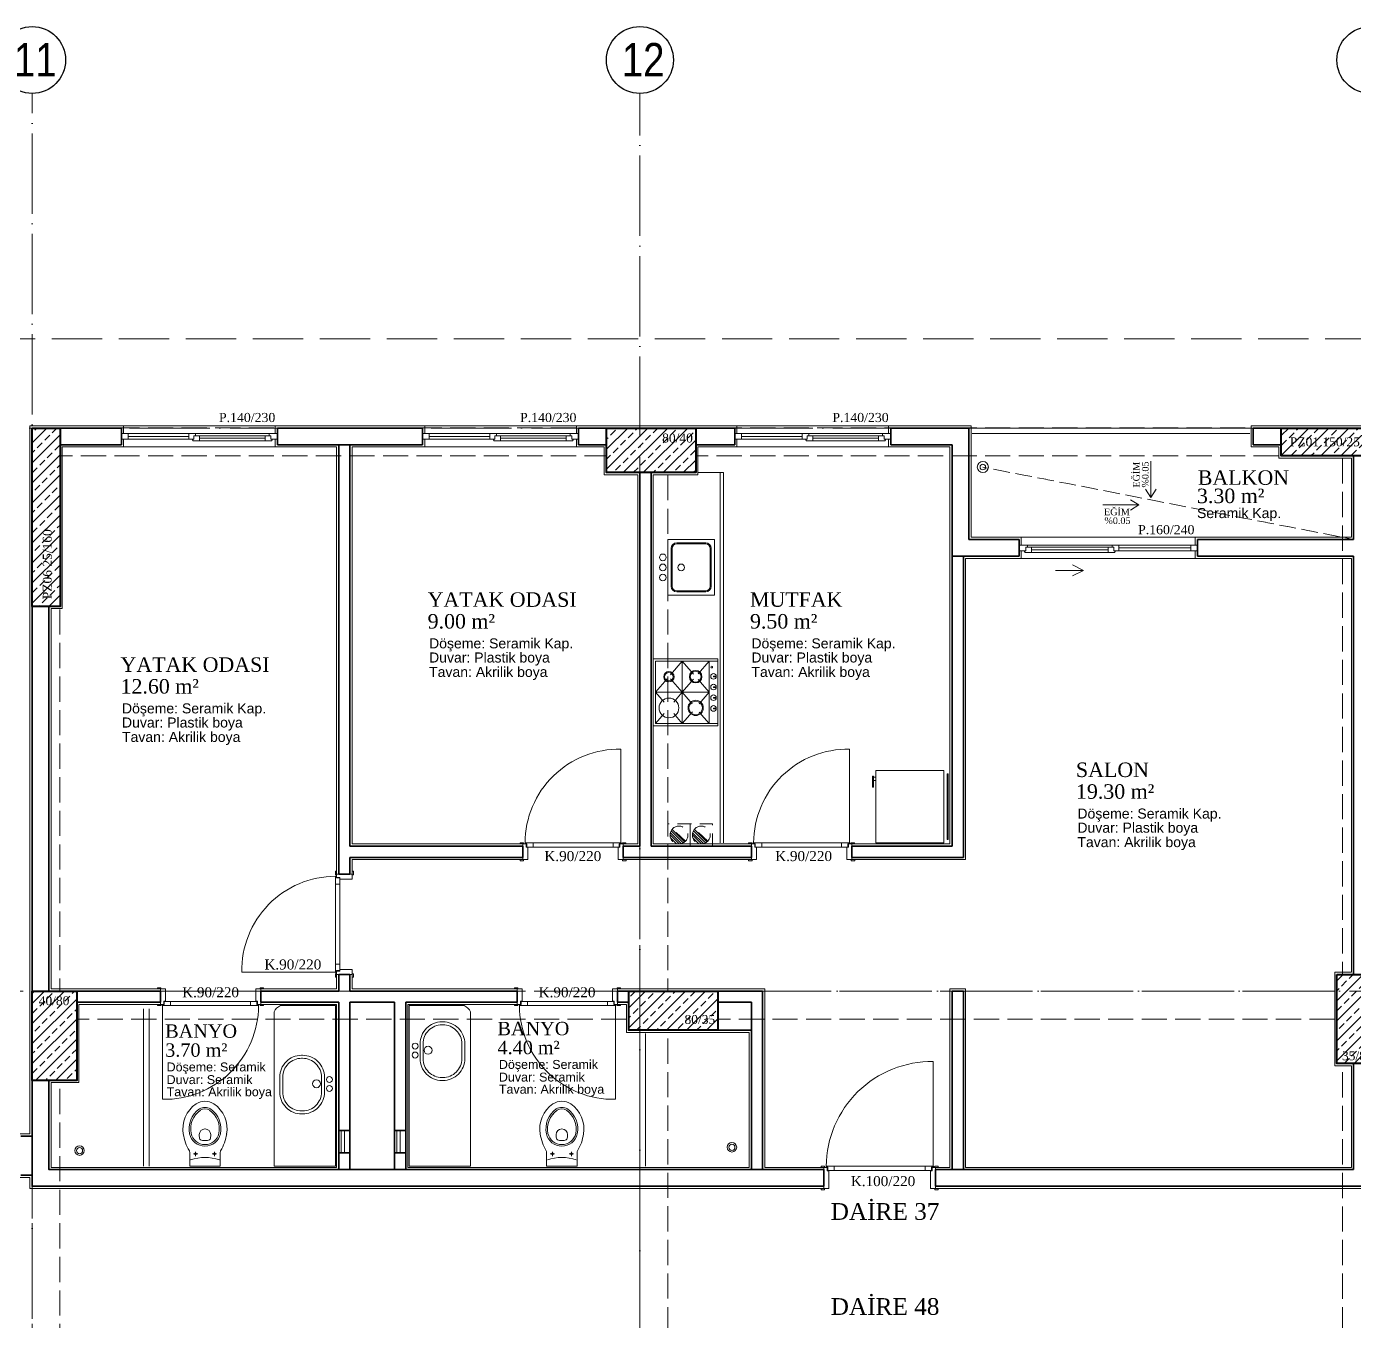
# Model space of a CAD drawing. Header units: millimetres. Extents: x 11587 to 81192, y -36083 to -25300.
# Drawn here: x 44696 to 45887, y -34581 to -33420 of the extents above; entities that cross this region are included whole.
import ezdxf

# ---------------------------------------------------------------- set-up
doc = ezdxf.new("R2010")
doc.units = ezdxf.units.MM
doc.linetypes.add('AKS', pattern=[30, 24, -3, 0, -3])
doc.linetypes.add('IZDUSUM1', pattern=[20, 7.5, -5, 7.5, 0])
for name, color, linetype, lineweight in [('rtm-aks balon', 20, 'Continuous', 25), ('rtm-aks balon yazı', 7, 'Continuous', 20), ('rtm-aks yeni', 7, 'AKS', 20), ('rtm-cam', 141, 'Continuous', 9), ('rtm-duv tugla', 22, 'Continuous', 35), ('rtm-izdusum-üst ince', 8, 'IZDUSUM1', 5), ('rtm-kapı-ahsap', 35, 'Continuous', 13), ('rtm-mhl-yazı-adı', 150, 'Continuous', 30), ('rtm-mhl-yazı-m2', 7, 'Continuous', 20), ('rtm-mhl-yazı-malzeme', 253, 'Continuous', 13), ('rtm-pen-ahsap', 35, 'Continuous', 13), ('rtm-plan katmanı-05', 205, 'Continuous', 20), ('rtm-plan katmanı-07', 135, 'Continuous', 9), ('rtm-sembol ok', 7, 'Continuous', 20), ('rtm-sıva', 252, 'Continuous', 15), ('rtm-tarama-betonarme', 51, 'Continuous', 15), ('rtm-tas_betonarme', 50, 'Continuous', 40), ('rtm-tefris vitrifiye', 9, 'Continuous', 9)]:
    doc.layers.add(name, color=color, linetype=linetype, lineweight=lineweight)
doc.styles.add('AKSYAZI', font='ARIALN.TTF')
doc.styles.add('ARIAL', font='times.ttf')
doc.styles.get("Standard").update_dxf_attribs({"font": 'arial.ttf'})
doc.styles.add('VAZ-OLCU', font='times.ttf', dxfattribs={"height": 60})
pattern_1 = [(45, (19145.655, 20162.28), (-8.980256, 8.980256), []), (45, (19154.636, 20162.28), (-8.980256, 8.980256), [6.35, -3.175])]

# ---------------------------------------------------------------- blocks, each defined once
blk = doc.blocks.new('ABLOKKİRİŞ2')
at = {"layer": 'rtm-izdusum-üst ince', "ltscale": 1.5}
for points in [[(25580.5, -53942.4), (26070.5, -53942.4)], [(26150.5, -53942.4), (26675.5, -53942.4)], [(25580.5, -53967.4), (26070.5, -53967.4)], [(26150.5, -53967.4), (26675.5, -53967.4)], [(26730.5, -54432.4), (26730.5, -53967.4)], [(26100.5, -54447.4), (26100.5, -53982.4)], [(26125.5, -54447.4), (26125.5, -53982.4)], [(25555.5, -54447.4), (25555.5, -54102.4)], [(25580.5, -54447.4), (25580.5, -54102.4)], [(25595.5, -54447.4), (26090.5, -54447.4)], [(26170.5, -54447.4), (26725.5, -54447.4)], [(25595.5, -54472.4), (26090.5, -54472.4)], [(26170.5, -54472.4), (26725.5, -54472.4)], [(26100.5, -54892.4), (26100.5, -54482.4)], [(26125.5, -54892.4), (26125.5, -54482.4)], [(26730.5, -54862.4), (26730.5, -54512.4)], [(25555.5, -54847.4), (25555.5, -54527.4)], [(25580.5, -54847.4), (25580.5, -54527.4)]]:
    blk.add_lwpolyline(points, dxfattribs=at)
blk = doc.blocks.new('rty')
at = {"layer": 'rtm-kapı-ahsap'}
for p, q in [((-58244.9, -62700.3), (-58243.8, -62700.3)), ((-58244.9, -62703.4), (-58244.9, -62700.3)), ((-58243.8, -62700.3), (-58243.8, -62703.4)), ((-58229.8, -62700.4), (-58229.8, -62703.4)), ((-58228.8, -62700.4), (-58229.8, -62700.4)), ((-58228.8, -62703.4), (-58228.8, -62700.4)), ((-58243.8, -62703.4), (-58244.9, -62703.4)), ((-58243.8, -62707.4), (-58243.8, -62702.9)), ((-58229.8, -62702.9), (-58243.8, -62702.9)), ((-58232.8, -62707.4), (-58243.8, -62707.4)), ((-58232.8, -62705.9), (-58232.8, -62707.4)), ((-58229.8, -62705.9), (-58232.8, -62705.9)), ((-58232.6, -62706.4), (-58232.6, -62789.4)), ((-58232.6, -62706.4), (-58229.7, -62706.4)), ((-58228.8, -62712), (-58232.6, -62712)), ((-58229.8, -62702.9), (-58229.8, -62705.9)), ((-58229.8, -62703.4), (-58228.8, -62703.4)), ((-58229.8, -62704.9), (-58228.8, -62704.9)), ((-58229.7, -62706.4), (-58229.7, -62704.9)), ((-58228.8, -62790.9), (-58228.8, -62704.9)), ((-58144.8, -62704.9), (-58228.8, -62704.9)), ((-58228.8, -62783.7), (-58232.6, -62783.7)), ((-58243.8, -62792.3), (-58244.9, -62792.3)), ((-58244.9, -62792.3), (-58244.9, -62795.4)), ((-58244.9, -62795.4), (-58243.8, -62795.4)), ((-58243.8, -62788.4), (-58243.8, -62792.9)), ((-58232.8, -62788.4), (-58243.8, -62788.4)), ((-58243.8, -62795.4), (-58243.8, -62792.3)), ((-58229.8, -62792.9), (-58243.8, -62792.9)), ((-58232.8, -62789.9), (-58232.8, -62788.4)), ((-58229.8, -62789.9), (-58232.8, -62789.9)), ((-58232.6, -62789.4), (-58229.7, -62789.4)), ((-58229.8, -62792.9), (-58229.8, -62789.9)), ((-58229.8, -62790.9), (-58228.8, -62790.9)), ((-58229.8, -62795.4), (-58229.8, -62792.3)), ((-58229.8, -62792.3), (-58228.8, -62792.3)), ((-58228.8, -62795.4), (-58229.8, -62795.4)), ((-58229.7, -62789.4), (-58229.7, -62790.9)), ((-58228.8, -62792.3), (-58228.8, -62795.4))]:
    blk.add_line(p, q, dxfattribs=at)
at = {"layer": 'rtm-kapı-ahsap', "const_width": 0.392}
blk.add_lwpolyline([(-58229.2, -62703.9, 1), (-58229.2, -62704.5, 1)], format="xyb", close=True, dxfattribs=at)
at = {"layer": 'rtm-kapı-ahsap'}
blk.add_arc((-58229.1, -62706.6), 84.3, 270.2011, 1.1472, dxfattribs=at)
blk = doc.blocks.new('K-100')
at = {"layer": 'rtm-kapı-ahsap'}
for p, q in [((-34308.1, -13702.2), (-34307, -13702.2)), ((-34308.1, -13705.4), (-34308.1, -13702.2)), ((-34307, -13702.2), (-34307, -13705.4)), ((-34307, -13709.3), (-34307, -13704.8)), ((-34288, -13704.8), (-34307, -13704.8)), ((-34288, -13702.3), (-34288, -13705.4)), ((-34287, -13702.3), (-34288, -13702.3)), ((-34288, -13704.8), (-34288, -13707.8)), ((-34287, -13705.4), (-34287, -13702.3)), ((-34307, -13705.4), (-34308.1, -13705.4)), ((-34291, -13709.3), (-34307, -13709.3)), ((-34288, -13707.8), (-34291, -13707.8)), ((-34291, -13707.8), (-34291, -13709.3)), ((-34290.8, -13801.3), (-34290.8, -13708.3)), ((-34290.8, -13708.3), (-34287.9, -13708.3)), ((-34287, -13713.9), (-34290.8, -13713.9)), ((-34288, -13705.4), (-34287, -13705.4)), ((-34288, -13706.8), (-34287, -13706.8)), ((-34287.9, -13708.3), (-34287.9, -13706.8)), ((-34287, -13706.8), (-34287, -13802.8)), ((-34287, -13795.6), (-34290.8, -13795.6)), ((-34307, -13804.2), (-34308.1, -13804.2)), ((-34308.1, -13804.2), (-34308.1, -13807.3)), ((-34308.1, -13807.3), (-34307, -13807.3)), ((-34307, -13800.3), (-34307, -13804.8)), ((-34291, -13800.3), (-34307, -13800.3)), ((-34307, -13807.3), (-34307, -13804.2)), ((-34288, -13804.8), (-34307, -13804.8)), ((-34291, -13801.8), (-34291, -13800.3)), ((-34288, -13801.8), (-34291, -13801.8)), ((-34290.8, -13801.3), (-34287.9, -13801.3)), ((-34288, -13804.8), (-34288, -13801.8)), ((-34288, -13802.8), (-34287, -13802.8)), ((-34288, -13807.3), (-34288, -13804.2)), ((-34288, -13804.2), (-34287, -13804.2)), ((-34287, -13807.3), (-34288, -13807.3)), ((-34287.9, -13801.3), (-34287.9, -13802.8)), ((-34193, -13802.8), (-34287, -13802.8)), ((-34287, -13804.2), (-34287, -13807.3))]:
    blk.add_line(p, q, dxfattribs=at)
at = {"layer": 'rtm-kapı-ahsap', "const_width": 0.392}
blk.add_lwpolyline([(-34287.4, -13803.7, -1), (-34287.4, -13803.1, -1)], format="xyb", close=True, dxfattribs=at)
at = {"layer": 'rtm-kapı-ahsap'}
blk.add_arc((-34287.9, -13801.7), 94.9, 359.3332, 89.4605, dxfattribs=at)

msp = doc.modelspace()

# ---------------------------------------------------------------- hatches: boundary and pattern name
at = {"layer": 'rtm-izdusum-üst ince', "ltscale": 1.5}
h = msp.add_hatch(dxfattribs=at)
h.set_pattern_fill('ANSI31', color=256, scale=0.5, angle=270, style=0)
h.set_pattern_definition([(315, (45271.192, -33700.7417), (1.122532, 1.122532), [])])
edge = h.paths.add_edge_path()
edge.add_arc((45281.19, -34145.13), 8, 137.23741, 317.23741, ccw=False)
edge.add_line((45275.32, -34139.7), (45287.07, -34150.57))
h = msp.add_hatch(dxfattribs=at)
h.set_pattern_fill('ANSI31', color=256, scale=0.5, angle=270, style=0)
h.set_pattern_definition([(315, (45291.192, -33700.7417), (1.122532, 1.122532), [])])
edge = h.paths.add_edge_path()
edge.add_arc((45301.19, -34145.13), 8, 137.23741, 317.23741, ccw=False)
edge.add_line((45295.32, -34139.7), (45307.07, -34150.57))
at = {"layer": 'rtm-tarama-betonarme'}
h = msp.add_hatch(dxfattribs=at)
h.set_pattern_fill('ANSI33', color=256, scale=2, style=0)
h.set_pattern_definition(pattern_1)
h.paths.add_polyline_path([(44701.19, -33940.13), (44701.19, -33780.13), (44726.19, -33780.13), (44726.19, -33940.13)])
h = msp.add_hatch(dxfattribs=at)
h.set_pattern_fill('ANSI33', color=256, scale=2, style=0)
h.set_pattern_definition(pattern_1)
h.paths.add_polyline_path([(45296.19, -33780.13), (45296.19, -33820.13), (45216.19, -33820.13), (45216.19, -33780.13)])
h = msp.add_hatch(dxfattribs=at)
h.set_pattern_fill('ANSI33', color=256, scale=2, style=0)
h.set_pattern_definition(pattern_1)
h.paths.add_polyline_path([(45821.19, -33780.13), (45971.19, -33780.13), (45971.19, -33805.13), (45821.19, -33805.13)])
h = msp.add_hatch(dxfattribs=at)
h.set_pattern_fill('ANSI33', color=256, scale=2, style=0)
h.set_pattern_definition(pattern_1)
h.paths.add_polyline_path([(45906.19, -34270.13), (45906.19, -34350.13), (45871.19, -34350.13), (45871.19, -34270.13)])
h = msp.add_hatch(dxfattribs=at)
h.set_pattern_fill('ANSI33', color=256, scale=2, style=0)
h.set_pattern_definition(pattern_1)
h.paths.add_polyline_path([(44701.19, -34285.13), (44741.19, -34285.13), (44741.19, -34365.13), (44701.19, -34365.13)])
h = msp.add_hatch(dxfattribs=at)
h.set_pattern_fill('ANSI33', color=256, scale=2, style=0)
h.set_pattern_definition(pattern_1)
h.paths.add_polyline_path([(45316.19, -34285.13), (45316.19, -34320.13), (45236.19, -34320.13), (45236.19, -34285.13)])

# ---------------------------------------------------------------- linework, layer by layer
at = {"layer": 'rtm-aks balon'}
for centre in [(44701.19, -33450.13), (45246.19, -33450.13), (45901.19, -33450.13)]:
    msp.add_circle(centre, 30, dxfattribs=at)
at = {"layer": 'rtm-aks yeni', "ltscale": 3}
for p, q in [((44701.19, -35570.13), (44701.19, -33480.13)), ((45246.19, -35680.13), (45246.19, -33480.13)), ((42626.19, -33780.13), (50991.19, -33780.13)), ((44621.19, -34285.13), (48996.19, -34285.13))]:
    msp.add_line(p, q, dxfattribs=at)
at = {"layer": 'rtm-cam'}
for p, q in [((44841.69, -33787.63), (44787.19, -33787.63)), ((44910.19, -33789.38), (44851.19, -33789.38)), ((45111.69, -33787.63), (45057.19, -33787.63)), ((45180.19, -33789.38), (45121.19, -33789.38)), ((45391.69, -33787.63), (45337.19, -33787.63)), ((45460.19, -33789.38), (45401.19, -33789.38)), ((45597.19, -33889.38), (45666.19, -33889.38)), ((45675.69, -33887.63), (45740.19, -33887.63))]:
    msp.add_line(p, q, dxfattribs=at)
at = {"layer": 'rtm-duv tugla'}
for points in [[(44781.19, -33780.13), (44726.19, -33780.13)], [(44781.19, -33795.13), (44781.19, -33780.13)], [(45051.19, -33780.13), (44921.19, -33780.13)], [(44921.19, -33795.13), (44921.19, -33780.13)], [(45051.19, -33795.13), (45051.19, -33780.13)], [(45216.19, -33780.13), (45191.19, -33780.13)], [(45191.19, -33795.13), (45191.19, -33780.13)], [(45331.19, -33780.13), (45296.19, -33780.13)], [(45331.19, -33795.13), (45331.19, -33780.13)], [(45471.19, -33795.13), (45471.19, -33780.13)], [(45541.19, -33780.13), (45471.19, -33780.13)], [(45541.19, -33880.13), (45541.19, -33780.13)], [(45821.19, -33780.13), (45796.19, -33780.13)], [(45796.19, -33780.13), (45796.19, -33795.13)], [(44781.19, -33795.13), (44726.19, -33795.13)], [(45051.19, -33795.13), (44921.19, -33795.13)], [(44976.19, -34180.13), (44976.19, -33795.13)], [(44986.19, -34155.13), (44986.19, -33795.13)], [(45216.19, -33795.13), (45191.19, -33795.13)], [(45331.19, -33795.13), (45296.19, -33795.13)], [(45526.19, -33795.13), (45471.19, -33795.13)], [(45526.19, -33895.13), (45526.19, -33795.13)], [(45821.19, -33795.13), (45796.19, -33795.13)], [(45886.19, -33805.13), (45886.19, -33880.13)], [(45246.19, -34155.13), (45246.19, -33820.13)], [(45256.19, -34155.13), (45256.19, -33820.13)], [(45586.19, -33880.13), (45541.19, -33880.13)], [(45586.19, -33880.13), (45586.19, -33895.13)], [(45886.19, -33880.13), (45746.19, -33880.13)], [(45746.19, -33880.13), (45746.19, -33895.13)], [(45526.19, -33895.13), (45526.19, -34155.13)], [(45586.19, -33895.13), (45526.19, -33895.13)], [(45536.19, -33895.13), (45536.19, -34165.13)], [(45886.19, -33895.13), (45746.19, -33895.13)], [(45886.19, -33895.13), (45886.19, -34270.13)], [(44701.19, -33940.13), (44701.19, -34285.13)], [(44716.19, -33940.13), (44716.19, -34285.13)], [(44986.19, -34155.13), (45141.19, -34155.13)], [(45141.19, -34165.13), (45141.19, -34155.13)], [(45231.19, -34155.13), (45246.19, -34155.13)], [(45231.19, -34165.13), (45231.19, -34155.13)], [(45256.19, -34155.13), (45346.19, -34155.13)], [(45346.19, -34165.13), (45346.19, -34155.13)], [(45436.19, -34155.13), (45526.19, -34155.13)], [(45436.19, -34165.13), (45436.19, -34155.13)], [(44986.19, -34180.13), (44986.19, -34165.13)], [(44986.19, -34165.13), (45141.19, -34165.13)], [(45231.19, -34165.13), (45346.19, -34165.13)], [(45436.19, -34165.13), (45536.19, -34165.13)], [(44986.19, -34180.13), (44976.19, -34180.13)], [(44976.19, -34285.13), (44976.19, -34270.13)], [(44986.19, -34270.13), (44976.19, -34270.13)], [(44986.19, -34285.13), (44986.19, -34270.13)], [(44741.19, -34285.13), (44816.19, -34285.13)], [(44816.19, -34285.13), (44816.19, -34295.13)], [(44906.19, -34285.13), (44976.19, -34285.13)], [(44906.19, -34285.13), (44906.19, -34295.13)], [(44986.19, -34285.13), (45136.19, -34285.13)], [(45136.19, -34285.13), (45136.19, -34295.13)], [(45226.19, -34285.13), (45236.19, -34285.13)], [(45226.19, -34285.13), (45226.19, -34295.13)], [(45316.19, -34285.13), (45356.19, -34285.13)], [(45356.19, -34285.13), (45356.19, -34445.13)], [(45536.19, -34445.13), (45536.19, -34285.13), (45526.19, -34285.13), (45526.19, -34445.13)], [(44741.19, -34295.13), (44816.19, -34295.13)], [(44906.19, -34295.13), (44976.19, -34295.13)], [(44976.19, -34445.13), (44976.19, -34295.13)], [(44986.19, -34445.13), (44986.19, -34295.13)], [(44986.19, -34295.13), (45026.19, -34295.13)], [(45026.19, -34445.13), (45026.19, -34295.13)], [(45036.19, -34445.13), (45036.19, -34295.13)], [(45036.19, -34295.13), (45136.19, -34295.13)], [(45226.19, -34295.13), (45236.19, -34295.13)], [(45316.19, -34295.13), (45346.19, -34295.13)], [(45346.19, -34295.13), (45346.19, -34445.13)], [(45316.19, -34320.13), (45346.19, -34320.13)], [(45886.19, -34350.13), (45886.19, -34445.13)], [(45411.19, -34460.13), (44701.19, -34460.13), (44701.19, -34365.13)], [(44716.19, -34365.13), (44716.19, -34445.13), (45411.19, -34445.13)], [(44986.19, -34410.13), (44976.19, -34410.13)], [(45036.19, -34410.13), (45026.19, -34410.13)], [(44691.19, -34415.13), (44701.19, -34415.13)], [(44986.19, -34430.13), (44976.19, -34430.13)], [(45036.19, -34430.13), (45026.19, -34430.13)], [(45411.19, -34445.13), (45411.19, -34460.13)], [(45511.19, -34445.13), (45511.19, -34460.13)], [(45511.19, -34445.13), (45886.19, -34445.13)], [(44691.19, -34450.13), (44701.19, -34450.13)], [(46276.19, -34460.13), (45511.19, -34460.13)]]:
    msp.add_lwpolyline(points, dxfattribs=at)
at = {"layer": 'rtm-izdusum-üst ince', "ltscale": 3}
msp.add_lwpolyline([(44416.19, -34335.13), (44621.19, -34335.13), (44621.19, -33700.13), (48996.19, -33700.13), (48996.19, -34335.13), (49201.19, -34335.13)], dxfattribs=at)
at = {"layer": 'rtm-izdusum-üst ince'}
msp.add_lwpolyline([(45886.19, -33880.13), (45553.69, -33815.13)], dxfattribs=at)
at = {"layer": 'rtm-izdusum-üst ince', "ltscale": 1.5}
for points in [[(45271.19, -34155.13), (45291.19, -34155.13), (45291.19, -34135.13), (45271.19, -34135.13), (45271.19, -34155.13)], [(45291.19, -34155.13), (45311.19, -34155.13), (45311.19, -34135.13), (45291.19, -34135.13), (45291.19, -34155.13)], [(45287.07, -34150.57), (45275.32, -34139.7)], [(45307.07, -34150.57), (45295.32, -34139.7)]]:
    msp.add_lwpolyline(points, dxfattribs=at)
for centre in [(45281.19, -34145.13), (45301.19, -34145.13)]:
    msp.add_circle(centre, 8, dxfattribs=at)
at = {"layer": 'rtm-kapı-ahsap'}
for points in [[(44978.19, -34430.13), (44978.19, -34410.13)], [(44981.19, -34430.13), (44981.19, -34410.13)], [(45028.19, -34430.13), (45028.19, -34410.13)], [(45031.19, -34430.13), (45031.19, -34410.13)]]:
    msp.add_lwpolyline(points, dxfattribs=at)
at = {"layer": 'rtm-pen-ahsap'}
for p, q in [((44840.19, -33785.13), (44781.19, -33785.13)), ((44781.19, -33790.13), (44787.19, -33790.13)), ((44792.19, -33790.13), (44786.56, -33790.13)), ((44787.19, -33785.13), (44787.19, -33790.13)), ((44792.19, -33790.13), (44841.69, -33790.13)), ((44840.19, -33785.13), (44847.69, -33785.13)), ((44841.69, -33785.13), (44841.69, -33790.13)), ((44846.19, -33790.13), (44841.69, -33790.13)), ((44845.56, -33791.63), (44851.19, -33791.63)), ((44846.19, -33787.13), (44851.19, -33787.13)), ((44846.19, -33787.13), (44846.19, -33790.13)), ((44847.69, -33787.13), (44847.69, -33785.13)), ((44851.19, -33787.13), (44910.19, -33787.13)), ((44851.19, -33787.13), (44851.19, -33791.63)), ((44851.19, -33791.63), (44910.19, -33791.63)), ((44915.19, -33787.13), (44910.19, -33787.13)), ((44910.19, -33787.13), (44910.19, -33791.63)), ((44915.83, -33791.63), (44910.19, -33791.63)), ((44913.69, -33785.13), (44913.69, -33787.13)), ((44913.69, -33785.13), (44921.19, -33785.13)), ((44915.19, -33787.13), (44915.19, -33790.13)), ((44921.19, -33790.13), (44915.19, -33790.13)), ((45110.19, -33785.13), (45051.19, -33785.13)), ((45051.19, -33790.13), (45057.19, -33790.13)), ((45062.19, -33790.13), (45056.56, -33790.13)), ((45057.19, -33785.13), (45057.19, -33790.13)), ((45062.19, -33790.13), (45111.69, -33790.13)), ((45110.19, -33785.13), (45117.69, -33785.13)), ((45111.69, -33785.13), (45111.69, -33790.13)), ((45116.19, -33790.13), (45111.69, -33790.13)), ((45115.56, -33791.63), (45121.19, -33791.63)), ((45116.19, -33787.13), (45121.19, -33787.13)), ((45116.19, -33787.13), (45116.19, -33790.13)), ((45117.69, -33787.13), (45117.69, -33785.13)), ((45121.19, -33787.13), (45180.19, -33787.13)), ((45121.19, -33787.13), (45121.19, -33791.63)), ((45121.19, -33791.63), (45180.19, -33791.63)), ((45185.19, -33787.13), (45180.19, -33787.13)), ((45180.19, -33787.13), (45180.19, -33791.63)), ((45185.83, -33791.63), (45180.19, -33791.63)), ((45183.69, -33785.13), (45183.69, -33787.13)), ((45183.69, -33785.13), (45191.19, -33785.13)), ((45185.19, -33787.13), (45185.19, -33790.13)), ((45191.19, -33790.13), (45185.19, -33790.13)), ((45390.19, -33785.13), (45331.19, -33785.13)), ((45331.19, -33790.13), (45337.19, -33790.13)), ((45342.19, -33790.13), (45336.56, -33790.13)), ((45337.19, -33785.13), (45337.19, -33790.13)), ((45342.19, -33790.13), (45391.69, -33790.13)), ((45390.19, -33785.13), (45397.69, -33785.13)), ((45391.69, -33785.13), (45391.69, -33790.13)), ((45396.19, -33790.13), (45391.69, -33790.13)), ((45395.56, -33791.63), (45401.19, -33791.63)), ((45396.19, -33787.13), (45401.19, -33787.13)), ((45396.19, -33787.13), (45396.19, -33790.13)), ((45397.69, -33787.13), (45397.69, -33785.13)), ((45401.19, -33787.13), (45460.19, -33787.13)), ((45401.19, -33787.13), (45401.19, -33791.63)), ((45401.19, -33791.63), (45460.19, -33791.63)), ((45465.19, -33787.13), (45460.19, -33787.13)), ((45460.19, -33787.13), (45460.19, -33791.63)), ((45465.83, -33791.63), (45460.19, -33791.63)), ((45463.69, -33785.13), (45463.69, -33787.13)), ((45463.69, -33785.13), (45471.19, -33785.13)), ((45465.19, -33787.13), (45465.19, -33790.13)), ((45471.19, -33790.13), (45465.19, -33790.13)), ((45593.69, -33885.13), (45586.19, -33885.13)), ((45592.19, -33887.13), (45597.19, -33887.13)), ((45592.19, -33887.13), (45592.19, -33890.13)), ((45593.69, -33885.13), (45593.69, -33887.13)), ((45666.19, -33887.13), (45597.19, -33887.13)), ((45597.19, -33887.13), (45597.19, -33891.63)), ((45671.19, -33887.13), (45666.19, -33887.13)), ((45666.19, -33887.13), (45666.19, -33891.63)), ((45677.19, -33885.13), (45669.69, -33885.13)), ((45669.69, -33887.13), (45669.69, -33885.13)), ((45671.19, -33887.13), (45671.19, -33890.13)), ((45675.69, -33885.13), (45675.69, -33890.13)), ((45677.19, -33885.13), (45746.19, -33885.13)), ((45740.19, -33885.13), (45740.19, -33890.13)), ((45586.19, -33890.13), (45592.19, -33890.13)), ((45591.56, -33891.63), (45597.19, -33891.63)), ((45666.19, -33891.63), (45597.19, -33891.63)), ((45671.83, -33891.63), (45666.19, -33891.63)), ((45671.19, -33890.13), (45675.69, -33890.13)), ((45735.19, -33890.13), (45675.69, -33890.13)), ((45735.19, -33890.13), (45740.83, -33890.13)), ((45746.19, -33890.13), (45740.19, -33890.13))]:
    msp.add_line(p, q, dxfattribs=at)
for points in [[(44845.56, -33791.63), (44844.69, -33790.13)], [(44915.83, -33791.63), (44916.69, -33790.13)], [(45115.56, -33791.63), (45114.69, -33790.13)], [(45185.83, -33791.63), (45186.69, -33790.13)], [(45395.56, -33791.63), (45394.69, -33790.13)], [(45465.83, -33791.63), (45466.69, -33790.13)], [(45591.56, -33891.63), (45590.69, -33890.13)], [(45671.83, -33891.63), (45672.69, -33890.13)]]:
    msp.add_lwpolyline(points, dxfattribs=at)
at = {"layer": 'rtm-plan katmanı-05', "ltscale": 0.6}
for points in [[(44783.19, -33778.13), (44919.19, -33778.13)], [(45053.19, -33778.13), (45189.19, -33778.13)], [(45333.19, -33778.13), (45469.19, -33778.13)], [(44783.19, -33797.13), (44919.19, -33797.13)], [(45053.19, -33797.13), (45189.19, -33797.13)], [(45333.19, -33797.13), (45469.19, -33797.13)], [(45744.19, -33878.13), (45588.19, -33878.13)], [(45744.19, -33897.13), (45588.19, -33897.13)]]:
    msp.add_lwpolyline(points, dxfattribs=at)
at = {"layer": 'rtm-plan katmanı-05'}
for points in [[(45793.19, -33780.13), (45544.19, -33780.13)], [(45793.19, -33785.13), (45544.19, -33785.13)]]:
    msp.add_lwpolyline(points, dxfattribs=at)
for radius in [5, 2.5]:
    msp.add_circle((45553.69, -33815.13), radius, dxfattribs=at)
at = {"layer": 'rtm-plan katmanı-07'}
for points in [[(44847.69, -33785.13), (44913.69, -33785.13)], [(45117.69, -33785.13), (45183.69, -33785.13)], [(45397.69, -33785.13), (45463.69, -33785.13)], [(45669.69, -33885.13), (45593.69, -33885.13)]]:
    msp.add_lwpolyline(points, dxfattribs=at)
at = {"layer": 'rtm-sembol ok'}
for points in [[(45704.32, -33809.99), (45704.32, -33842.32)], [(45704.32, -33842.32), (45699.65, -33834.91)], [(45704.32, -33842.32), (45708.99, -33834.91)], [(45661.3, -33849.11), (45693.63, -33849.11)], [(45693.63, -33849.11), (45686.23, -33844.44)], [(45693.63, -33849.11), (45686.23, -33853.78)], [(45618.94, -33907.82), (45643.94, -33907.82)], [(45643.94, -33907.82), (45633.94, -33902.82)], [(45643.94, -33907.82), (45633.94, -33912.82)]]:
    msp.add_lwpolyline(points, dxfattribs=at)
at = {"layer": 'rtm-sıva'}
for points in [[(44589.19, -34420.13), (44589.19, -34413.13), (44699.19, -34413.13), (44699.19, -33778.13), (44783.19, -33778.13), (44783.19, -33785.13)], [(45053.19, -33785.13), (45053.19, -33778.13), (44919.19, -33778.13), (44919.19, -33785.13)], [(45189.19, -33785.13), (45189.19, -33778.13), (45333.19, -33778.13), (45333.19, -33785.13)], [(45588.19, -33885.13), (45588.19, -33878.13), (45543.19, -33878.13), (45543.19, -33778.13), (45469.19, -33778.13), (45469.19, -33785.13)], [(45744.19, -33885.13), (45744.19, -33878.13), (45884.19, -33878.13), (45884.19, -33807.13), (45819.19, -33807.13), (45819.19, -33797.13), (45794.19, -33797.13), (45794.19, -33778.13), (45998.19, -33778.13), (45998.19, -33797.13), (45973.19, -33797.13), (45973.19, -33807.13), (45903.19, -33807.13), (45903.19, -33878.13), (46043.19, -33878.13), (46043.19, -33885.13)], [(44816.19, -34283.13), (44718.19, -34283.13), (44718.19, -33942.13), (44728.19, -33942.13), (44728.19, -33797.13), (44783.19, -33797.13), (44783.19, -33790.13)], [(44919.19, -33790.13), (44919.19, -33797.13), (44974.19, -33797.13), (44974.19, -34180.13)], [(45141.19, -34153.13), (44988.19, -34153.13), (44988.19, -33797.13), (45053.19, -33797.13), (45053.19, -33790.13)], [(45189.19, -33790.13), (45189.19, -33797.13), (45214.19, -33797.13), (45214.19, -33822.13), (45244.19, -33822.13), (45244.19, -34153.13), (45231.19, -34153.13)], [(45333.19, -33790.13), (45333.19, -33797.13), (45298.19, -33797.13), (45298.19, -33822.13), (45258.19, -33822.13), (45258.19, -34153.13), (45346.19, -34153.13)], [(45436.19, -34153.13), (45524.19, -34153.13), (45524.19, -33797.13), (45469.19, -33797.13), (45469.19, -33790.13)], [(45436.19, -34167.13), (45538.19, -34167.13), (45538.19, -33897.13), (45588.19, -33897.13), (45588.19, -33890.13)], [(45511.19, -34443.13), (45524.19, -34443.13), (45524.19, -34283.13), (45538.19, -34283.13), (45538.19, -34443.13), (45884.19, -34443.13), (45884.19, -34352.13), (45869.19, -34352.13), (45869.19, -34268.13), (45884.19, -34268.13), (45884.19, -33897.13), (45744.19, -33897.13), (45744.19, -33890.13)], [(44988.19, -34180.13), (44988.19, -34167.13), (45141.19, -34167.13)], [(45231.19, -34167.13), (45346.19, -34167.13)], [(44906.19, -34283.13), (44974.19, -34283.13), (44974.19, -34270.13)], [(44988.19, -34270.13), (44988.19, -34283.13), (45136.19, -34283.13)], [(45226.19, -34283.13), (45358.19, -34283.13), (45358.19, -34443.13), (45411.19, -34443.13)], [(44816.19, -34297.13), (44743.19, -34297.13), (44743.19, -34367.13), (44718.19, -34367.13), (44718.19, -34443.13), (44974.19, -34443.13), (44974.19, -34297.13), (44906.19, -34297.13)], [(45136.19, -34297.13), (45038.19, -34297.13), (45038.19, -34443.13), (45344.19, -34443.13), (45344.19, -34322.13), (45234.19, -34322.13), (45234.19, -34297.13), (45226.19, -34297.13)], [(45411.19, -34462.13), (44699.19, -34462.13), (44699.19, -34452.13), (44619.19, -34452.13), (44619.19, -34432.13), (44589.19, -34432.13), (44589.19, -34425.13)], [(46276.19, -34462.13), (45511.19, -34462.13)]]:
    msp.add_lwpolyline(points, dxfattribs=at)
at = {"layer": 'rtm-tas_betonarme'}
for points in [[(44701.19, -33780.13), (44726.19, -33780.13), (44726.19, -33940.13), (44701.19, -33940.13)], [(45216.19, -33780.13), (45296.19, -33780.13), (45296.19, -33820.13), (45216.19, -33820.13)], [(45821.19, -33780.13), (45971.19, -33780.13), (45971.19, -33805.13), (45821.19, -33805.13)], [(45871.19, -34270.13), (45906.19, -34270.13), (45906.19, -34350.13), (45871.19, -34350.13)], [(44701.19, -34285.13), (44741.19, -34285.13), (44741.19, -34365.13), (44701.19, -34365.13)], [(45236.19, -34285.13), (45316.19, -34285.13), (45316.19, -34320.13), (45236.19, -34320.13)]]:
    msp.add_lwpolyline(points, close=True, dxfattribs=at)
at = {"layer": 'rtm-tefris vitrifiye'}
for p, q in [((45321.19, -33820.13), (45321.19, -34152.13)), ((45313.19, -33880.13), (45271.19, -33880.13)), ((45271.19, -33880.13), (45271.19, -33930.13)), ((45305.19, -33883.13), (45279.19, -33883.13)), ((45305.19, -33884.13), (45279.19, -33884.13)), ((45313.19, -33930.13), (45313.19, -33880.13)), ((45274.19, -33888.13), (45274.19, -33922.13)), ((45275.19, -33888.13), (45275.19, -33922.13)), ((45309.19, -33922.13), (45309.19, -33888.13)), ((45310.19, -33922.13), (45310.19, -33888.13)), ((45313.19, -33930.13), (45271.19, -33930.13)), ((45305.19, -33926.13), (45279.19, -33926.13)), ((45305.19, -33927.13), (45279.19, -33927.13)), ((45258.19, -33987.16), (45316.19, -33987.16)), ((45258.19, -33987.16), (45258.19, -34047.16)), ((45260.19, -33989.16), (45260.19, -34045.16)), ((45260.19, -33989.16), (45316.19, -33989.16)), ((45273.55, -34001.57), (45284.19, -33989.16)), ((45284.19, -33989.16), (45294.21, -34000.85)), ((45284.19, -33989.16), (45284.19, -34045.16)), ((45298.31, -34000.68), (45308.19, -33989.16)), ((45308.19, -33989.16), (45308.19, -34045.16)), ((45316.19, -33987.16), (45316.19, -34047.16)), ((45270.64, -34004.97), (45260.19, -34017.16)), ((45284.19, -34017.16), (45273.71, -34004.93)), ((45284.19, -34017.16), (45294.22, -34005.45)), ((45298.45, -34005.79), (45308.19, -34017.16)), ((45312.21, -34003.12), (45312.21, -34002.58)), ((45312.21, -34002.58), (45314.68, -34002.58)), ((45314.68, -34003.12), (45312.21, -34003.12)), ((45260.19, -34017.16), (45267.88, -34026.13)), ((45260.19, -34017.16), (45308.19, -34017.16)), ((45276.51, -34026.13), (45284.19, -34017.16)), ((45284.19, -34017.16), (45293.15, -34027.62)), ((45299.37, -34027.45), (45308.19, -34017.16)), ((45312.21, -34012.7), (45312.21, -34012.17)), ((45312.21, -34012.17), (45314.68, -34012.17)), ((45314.68, -34012.7), (45312.21, -34012.7)), ((45312.21, -34022.29), (45312.21, -34021.75)), ((45312.21, -34021.75), (45314.68, -34021.75)), ((45314.68, -34022.29), (45312.21, -34022.29)), ((45267.88, -34036.19), (45260.19, -34045.16)), ((45284.19, -34045.16), (45276.51, -34036.19)), ((45284.19, -34045.16), (45293.3, -34034.54)), ((45299.43, -34034.94), (45308.19, -34045.16)), ((45312.21, -34031.88), (45312.21, -34031.34)), ((45312.21, -34031.34), (45314.68, -34031.34)), ((45314.68, -34031.88), (45312.21, -34031.88)), ((45260.19, -34045.16), (45308.19, -34045.16)), ((45308.19, -34045.16), (45316.19, -34045.16)), ((45518.63, -34087.23), (45457.63, -34087.23)), ((45518.63, -34152.23), (45518.63, -34087.23)), ((45454.63, -34092.23), (45455.63, -34092.23)), ((45454.63, -34102.23), (45454.63, -34092.23)), ((45455.63, -34092.23), (45455.63, -34102.23)), ((45457.63, -34093.23), (45455.63, -34093.23)), ((45457.63, -34096.23), (45455.63, -34096.23)), ((45521.63, -34149.23), (45521.63, -34090.23)), ((45521.63, -34090.23), (45522.63, -34090.23)), ((45522.63, -34090.23), (45522.63, -34149.23)), ((45455.63, -34102.23), (45454.63, -34102.23)), ((45457.63, -34152.23), (45518.63, -34152.23)), ((45522.63, -34149.23), (45521.63, -34149.23)), ((44858.36, -34419.03), (44854.03, -34419.03)), ((45178.36, -34419.03), (45174.03, -34419.03)), ((44842.45, -34429.55), (44842.45, -34442.13)), ((44845.82, -34431.13), (44849.74, -34431.13)), ((44847.67, -34433.01), (44847.67, -34429.3)), ((44866.56, -34431.13), (44862.64, -34431.13)), ((44864.72, -34433.01), (44864.72, -34429.3)), ((44869.93, -34429.55), (44869.93, -34442.13)), ((45162.45, -34429.55), (45162.45, -34442.13)), ((45165.82, -34431.13), (45169.74, -34431.13)), ((45167.67, -34433.01), (45167.67, -34429.3)), ((45186.56, -34431.13), (45182.64, -34431.13)), ((45184.72, -34433.01), (45184.72, -34429.3)), ((45189.93, -34429.55), (45189.93, -34442.13)), ((44842.45, -34442.13), (44869.93, -34442.13)), ((45162.45, -34442.13), (45189.93, -34442.13))]:
    msp.add_line(p, q, dxfattribs=at)
for points in [[(45298.19, -33820.13), (45321.19, -33820.13)], [(45318.19, -33820.13), (45318.19, -34152.13)], [(45258.19, -34047.16), (45316.19, -34047.16)], [(45457.63, -34087.23), (45457.63, -34152.23)], [(44801.19, -34442.13), (44801.19, -34301.13)], [(44806.19, -34442.13), (44806.19, -34301.13)], [(45246.19, -34442.13), (45246.19, -34323.13)], [(45251.19, -34442.13), (45251.19, -34323.13)]]:
    msp.add_lwpolyline(points, dxfattribs=at)
for points in [[(44918.19, -34442.13), (44918.19, -34303.72, -0.2032744), (44923.77, -34298.13), (44973.19, -34298.13), (44973.19, -34442.13), (44918.19, -34442.13)], [(45094.19, -34442.13), (45094.19, -34303.72, 0.2032744), (45088.61, -34298.13), (45039.19, -34298.13), (45039.19, -34442.13), (45094.19, -34442.13)], [(45069.56, -34312.67), (45068.67, -34312.67, 0.4142136), (45049.06, -34332.27), (45049.06, -34345.66, 0.4142136), (45068.67, -34365.26), (45069.56, -34365.26, 0.4142136), (45089.16, -34345.66), (45089.16, -34332.27, 0.4142136)], [(45069.56, -34315.34), (45068.67, -34315.34, 0.4142136), (45051.74, -34332.27), (45051.74, -34345.66, 0.4142136), (45068.67, -34362.59), (45069.56, -34362.59, 0.4142136), (45086.49, -34345.66), (45086.49, -34332.27, 0.4142136)], [(44942.83, -34342.67), (44943.72, -34342.67, -0.4142136), (44963.32, -34362.27), (44963.32, -34375.66, -0.4142136), (44943.72, -34395.26), (44942.83, -34395.26, -0.4142136), (44923.22, -34375.66), (44923.22, -34362.27, -0.4142136)], [(44942.83, -34345.34), (44943.72, -34345.34, -0.4142136), (44960.65, -34362.27), (44960.65, -34375.66, -0.4142136), (44943.72, -34392.59), (44942.83, -34392.59, -0.4142136), (44925.9, -34375.66), (44925.9, -34362.27, -0.4142136)]]:
    msp.add_lwpolyline(points, format="xyb", close=True, dxfattribs=at)
for centre, radius in [((45266.69, -33896.13), 3), ((45266.69, -33905.13), 3), ((45283.19, -33905.13), 3), ((45266.69, -33914.13), 3), ((45310.62, -33994.57), 0.75), ((45272.19, -34003.16), 4.63), ((45272.19, -34003.16), 3.84), ((45296.19, -34003.16), 5.63), ((45296.19, -34003.16), 4.84), ((45312.19, -34002.85), 2.5), ((45312.19, -34012.44), 2.5), ((45272.19, -34031.16), 8.84), ((45296.19, -34031.16), 6.84), ((45296.19, -34031.16), 6.05), ((45312.19, -34022.02), 2.5), ((45312.19, -34031.61), 2.5), ((45044.61, -34334.39), 2.67), ((45056.19, -34338.13), 3.56), ((45044.61, -34342.41), 2.67), ((44967.77, -34364.39), 2.67), ((44956.19, -34368.13), 3.56), ((44967.77, -34372.41), 2.67), ((45328.69, -34425.13), 4.25), ((45328.69, -34425.13), 2.75), ((44743.69, -34428.13), 4.25), ((44743.69, -34428.13), 2.75), ((44847.67, -34431.13), 0.825), ((44864.72, -34431.13), 0.825), ((45167.67, -34431.13), 0.825), ((45184.72, -34431.13), 0.825)]:
    msp.add_circle(centre, radius, dxfattribs=at)
for centre, radius, start, end in [((45279.19, -33888.13), 5, 90, 180), ((45279.19, -33888.13), 4, 90, 180), ((45305.19, -33888.13), 5, 0, 90), ((45305.19, -33888.13), 4, 0, 90), ((45279.19, -33922.13), 5, 180, 270), ((45279.19, -33922.13), 4, 180, 270), ((45305.19, -33922.13), 4, 270, 0), ((45305.19, -33922.13), 5, 270, 0), ((44863.89, -34408.75), 27.5, 124.90445, 189.49177), ((44856.19, -34398.68), 14.85, 57.23949, 122.76051), ((44848.49, -34408.75), 27.5, 350.50823, 55.09555), ((45183.89, -34408.75), 27.5, 124.90445, 189.49177), ((45176.19, -34398.68), 14.85, 57.23949, 122.76051), ((45168.49, -34408.75), 27.5, 350.50823, 55.09555), ((44863.89, -34408.75), 22, 125.18852, 191.4306), ((44863.89, -34408.75), 20.57, 125.18852, 191.4306), ((44856.19, -34398.68), 9.35, 57.83251, 122.16753), ((44856.19, -34398.68), 7.92, 57.83251, 122.16753), ((44848.49, -34408.75), 20.57, 348.5694, 54.81148), ((44848.49, -34408.75), 22, 348.5694, 54.81148), ((45183.89, -34408.75), 22, 125.18852, 191.4306), ((45183.89, -34408.75), 20.57, 125.18852, 191.4306), ((45176.19, -34398.68), 9.35, 57.83251, 122.16753), ((45176.19, -34398.68), 7.92, 57.83251, 122.16753), ((45168.49, -34408.75), 20.57, 348.5694, 54.81148), ((45168.49, -34408.75), 22, 348.5694, 54.81148), ((44856.17, -34413.81), 5.12, 90.26223, 180), ((44856.22, -34413.81), 5.11, 0, 89.73777), ((45176.17, -34413.81), 5.12, 90.26223, 180), ((45176.22, -34413.81), 5.11, 0, 89.73777), ((44880.22, -34406.38), 44, 188.76392, 210.09462), ((44856.26, -34409.9), 14.3, 192.81214, 269.7338), ((44856.26, -34409.9), 12.87, 192.81214, 269.7338), ((44864, -34414.13), 12.95, 176.68797, 192.17308), ((44854.03, -34416.28), 2.75, 192.17308, 270), ((44856.12, -34409.9), 12.87, 270.2662, 347.18786), ((44856.12, -34409.9), 14.3, 270.2662, 347.18786), ((44858.36, -34416.28), 2.75, 270, 347.82692), ((44848.39, -34414.13), 12.95, 347.82692, 3.31203), ((44832.16, -34406.38), 44, 329.90538, 351.23608), ((45200.22, -34406.38), 44, 188.76392, 210.09462), ((45176.26, -34409.9), 14.3, 192.81214, 269.7338), ((45176.26, -34409.9), 12.87, 192.81214, 269.7338), ((45184, -34414.13), 12.95, 176.68797, 192.17308), ((45174.03, -34416.28), 2.75, 192.17308, 270), ((45176.12, -34409.9), 12.87, 270.2662, 347.18786), ((45176.12, -34409.9), 14.3, 270.2662, 347.18786), ((45178.36, -34416.28), 2.75, 270, 347.82692), ((45168.39, -34414.13), 12.95, 347.82692, 3.31203), ((45152.16, -34406.38), 44, 329.90538, 351.23608), ((44840.25, -34429.55), 2.2, 0, 30.09462), ((44856.19, -34478.32), 44, 72.84732, 107.15271), ((44872.13, -34429.55), 2.2, 149.90538, 180), ((45160.25, -34429.55), 2.2, 0, 30.09462), ((45176.19, -34478.32), 44, 72.84732, 107.15271), ((45192.13, -34429.55), 2.2, 149.90538, 180)]:
    msp.add_arc(centre, radius, start, end, dxfattribs=at)

# ---------------------------------------------------------------- block references
at = {"layer": 'rtm-izdusum-üst ince'}
msp.add_blockref('ABLOKKİRİŞ2', (19145.66, 20162.28), dxfattribs=at)
at = {"layer": 'rtm-kapı-ahsap', "xscale": -1}
for p, rotation in [((107934.06, 24076.65), 270), ((108139.06, 24076.65), 270), ((-17886.68, -92526.91), 90)]:
    msp.add_blockref('rty', p, dxfattribs=dict(at, rotation=rotation))
at = {"layer": 'rtm-kapı-ahsap'}
for name, p, rotation in [('rty', (-13255.59, -96973), 180), ('rty', (107929.06, -92526.91), 270), ('K-100', (31706.4, -155.16), 89.99999999999999)]:
    msp.add_blockref(name, p, dxfattribs=dict(at, rotation=rotation))

# ---------------------------------------------------------------- texts
at = {"layer": 'rtm-aks balon yazı', "char_height": 30, "width": 27.7214, "attachment_point": 7, "style": 'AKSYAZI'}
for s, insert in [('12', (45229.97, -33464.9)), ('11', (44684.97, -33464.9))]:
    msp.add_mtext(s, dxfattribs=dict(at, insert=insert))
at = {"layer": 'rtm-mhl-yazı-adı', "style": 'ARIAL'}
for s, p in [('EĞİM', (45694.31, -33833.55)), ('%%%0.05', (45702.3, -33833.55))]:
    msp.add_text(s, height=6, rotation=90, dxfattribs=at).set_placement(p)
for s, height, p in [('BALKON', 13, (45746.45, -33831.08)), ('EĞİM', 6, (45662.33, -33858.39)), ('%%%0.05', 6, (45662.68, -33866.16)), ('YATAK ODASI', 13, (45055.83, -33940.48)), ('MUTFAK', 13, (45344.87, -33940.48)), ('YATAK ODASI', 13, (44780.46, -33998.79)), ('SALON', 13, (45637.17, -34093.11)), ('BANYO', 12, (44820.51, -34326.93)), ('BANYO', 12, (45118.46, -34324.65)), ('DAİRE 37', 15, (45417.24, -34490.2)), ('DAİRE 48', 15, (45417.24, -34575.42))]:
    msp.add_text(s, height=height, dxfattribs=at).set_placement(p)
at = {"layer": 'rtm-mhl-yazı-m2', "style": 'ARIAL'}
for s, height, p in [('80/40', 8, (45266.12, -33793.11)), ('PZ01 150/25', 8, (45828.98, -33796.53)), ('3.30 m² ', 13, (45745.71, -33847.5)), ('9.00 m² ', 13, (45055.83, -33959.97)), ('9.50 m² ', 13, (45344.87, -33959.97)), ('12.60 m² ', 13, (44780.46, -34018.28)), ('19.30 m² ', 13, (45637.17, -34112.6)), ('40/80', 8, (44707.09, -34297.7)), ('80/35', 8, (45286.16, -34314.53)), ('3.70 m² ', 12, (44820.51, -34343.96)), ('4.40 m² ', 12, (45118.46, -34341.68)), ('35/80', 8, (45875.68, -34347.06))]:
    msp.add_text(s, height=height, dxfattribs=at).set_placement(p)
msp.add_text('PZ06 25/160', height=8, rotation=90, dxfattribs=at).set_placement((44718.78, -33933.68))
at = {"layer": 'rtm-mhl-yazı-malzeme', "style": 'VAZ-OLCU'}
for s, height, rotation, p in [('P.140/230', 8.192, 359.9602, (44868.71, -33774.76)), ('P.140/230', 8.192, 359.9602, (45138.71, -33774.76)), ('P.140/230', 8.192, 359.9602, (45418.71, -33774.76)), ('P.160/240', 8.192, 359.9602, (45692.89, -33875.38)), ('K.90/220', 9, 0.0398, (45160.54, -34168.54)), ('K.90/220', 9, 0.0398, (45367.48, -34168.51)), ('K.90/220', 9, 0.0398, (44909.5, -34265.73)), ('K.90/220', 9, 0.0398, (44835.72, -34290.68)), ('K.90/220', 9, 0.0398, (45155.36, -34290.68)), ('K.100/220', 9, 359.9602, (45435.3, -34459.96))]:
    msp.add_text(s, height=height, rotation=rotation, dxfattribs=at).set_placement(p)
at = {"layer": 'rtm-mhl-yazı-malzeme'}
for s, height, p in [('Seramik Kap.', 9, (45745.71, -33860.91)), ('Döşeme: Seramik Kap.', 9, (45057.12, -33977.75)), ('Döşeme: Seramik Kap.', 9, (45346.16, -33977.75)), ('Duvar: Plastik boya ', 9, (45057.12, -33990.42)), ('Duvar: Plastik boya ', 9, (45346.16, -33990.42)), ('Tavan: Akrilik boya ', 9, (45057.12, -34003.35)), ('Tavan: Akrilik boya ', 9, (45346.16, -34003.35)), ('Döşeme: Seramik Kap.', 9, (44781.75, -34036.05)), ('Duvar: Plastik boya ', 9, (44781.75, -34048.72)), ('Tavan: Akrilik boya ', 9, (44781.75, -34061.65)), ('Döşeme: Seramik Kap.', 9, (45638.46, -34130.37)), ('Duvar: Plastik boya ', 9, (45638.46, -34143.04)), ('Tavan: Akrilik boya ', 9, (45638.46, -34155.97)), ('Döşeme: Seramik', 8, (44821.8, -34357.1)), ('Döşeme: Seramik', 8, (45119.75, -34354.82)), ('Duvar: Seramik', 8, (44821.8, -34368.47)), ('Duvar: Seramik', 8, (45119.75, -34366.19)), ('Tavan: Akrilik boya ', 8, (44821.8, -34379.37)), ('Tavan: Akrilik boya ', 8, (45119.75, -34377.09))]:
    msp.add_text(s, height=height, dxfattribs=at).set_placement(p)

doc.saveas('drawing.dxf')
